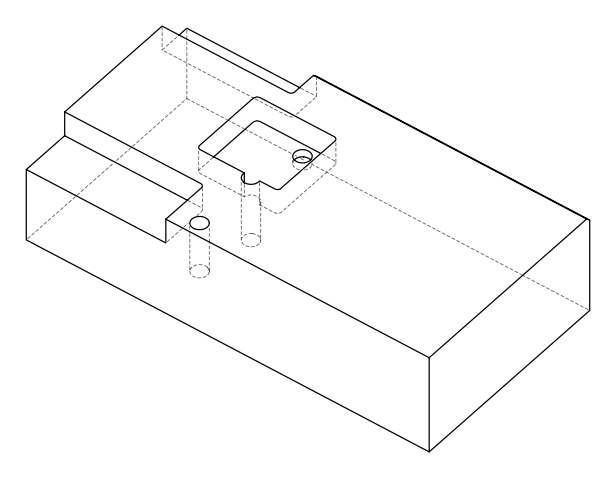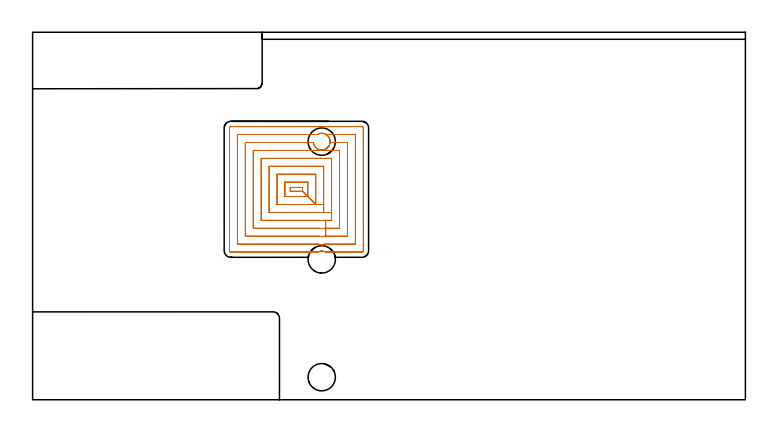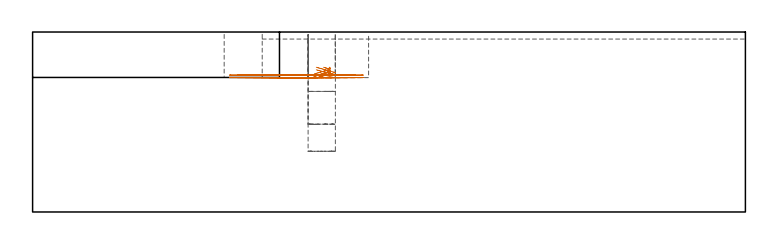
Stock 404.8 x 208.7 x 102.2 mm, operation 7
(PLAN: 7 operations, 2 tool changes, 172.5 min)
(1 INDEXABLE_INSERT_DRILL_BLIND_HOLE_FROM_SOLID | STEP1POCKET | NXT0302_002 | 0.22 min | 9871 mm3)
(2 INDEXABLE_INSERT_DRILL_BLIND_HOLE_FROM_SOLID_1 | STEP1POCKET_1 | NXT0302_002 | 0.28 min | 12769 mm3)
(3 INDEXABLE_INSERT_DRILL_BLIND_HOLE_FROM_SOLID_2 | STEP1POCKET_2 | NXT0302_002 | 0.05 min | 6366 mm3)
(4 AREA_MILL | FG_CHAMFER_SURFACE | UGT0205_001 | 4.55 min | 2220 mm3)
(5 MILL_CORNER_NOTCH_RECTANGULAR | CORNER_NOTCH_RECTANGULAR | NXT0201_008 | Follow Part, ap 1.5, ae 75% | 69.46 min | 180446 mm3)
(6 MILL_CORNER_NOTCH_RECTANGULAR_1 | CORNER_NOTCH_RECTANGULAR_1 | NXT0201_008 | Follow Part, ap 1.5, ae 75% | 43.49 min | 108350 mm3)
(7 MILL_RECTANGULAR_POCKET | POCKET_RECTANGULAR_STRAIGHT | NXT0201_008 | Follow Part, ap 1.5, ae 75% | 54.46 min | 156855 mm3)
(TOOL NXT0302_002 | Index. Insert Drill 15.5mm [880-D1550L20-05] | D15.5 PA176 FL78 Z2)
(TOOL UGT0205_001 | Chamfer Mill 20 x 3 x 45 deg. | D20 FL50 Z2)
(TOOL NXT0201_008 | ENDMILL 6mm [2P460-0600-NA 1630] | D6 FL26 Z6)
(OP 7 MILL_RECTANGULAR_POCKET, part 2 of 2)
G0 X168.467 Y148.677 Z82.178
G1 X168.491 Y148.635 Z82.165 F250.
X168.761 Y147.921 Z81.96
X168.914 Y147.174 Z81.756
X168.931 Y146.865 Z81.673
X168.949 Y146.556 Z81.59
X168.907 Y145.957 Z81.429
X168.79 Y145.368 Z81.268
X168.6 Y144.798 Z81.107
X168.466 Y144.52 Z81.024
X168.359 Y144.298 Z80.958
X168.229 Y144.088 Z80.892
X167.787 Y143.489 Z80.693
X167.301 Y143.005 Z80.509
X166.703 Y142.565 Z80.31
X166.49 Y142.434 Z80.243
X166.264 Y142.326 Z80.176
X165.984 Y142.193 Z80.093
X165.147 Y141.943 Z79.859
X164.279 Y141.848 Z79.625
X163.408 Y141.912 Z79.391
X163.105 Y141.982 Z79.308
X162.805 Y142.054 Z79.225
X162.581 Y142.129 Z79.162
X162.298 Y142.253 Z79.079
X162.014 Y142.378 Z78.996
X161.416 Y142.747 Z78.807
X160.878 Y143.198 Z78.619
X160.412 Y143.723 Z78.431
X160.239 Y143.981 Z78.348
X159.905 Y144.578 Z78.165
X159.774 Y144.858 Z78.082
X159.621 Y145.319 Z77.952
X159.515 Y145.792 Z77.822
X159.483 Y146.1 Z77.739
X120.8 F500.
Y92.9
X161.986
G2 X164.196 Y92.624 R9.
X166.406 Y92.9 R9.
G1 Y101.9
X169.8
Y106.373
X165.3
Y110.9
X160.8
X153.3 Y118.4
Y120.6
X146.3
Y118.4
X153.3
X156.3 Y115.4
Y123.6
X143.3
Y115.4
X156.3
X160.8 Y110.9
Y128.1
X138.8
Y110.9
X160.8
X165.3
Y132.6
X134.3
Y106.4
X161.986
G2 X164.196 Y106.291 R22.5
X165.3 Y106.373 R22.5
G1 X169.8
Y137.1
X129.8
Y101.9
X161.986
G2 X164.196 Y101.764 R18.
X166.406 Y101.9 R18.
G1 Y97.4
X174.3
Y141.6
X125.3
Y97.4
X161.986
G2 X164.196 Y97.218 R13.5
X166.406 Y97.4 R13.5
G1 Y92.9
X178.8
Y146.1
X168.914
G0 X165.234 Y141.969 Z82.178
G1 X165.984 Y142.193 Z81.968 F250.
X166.264 Y142.326 Z81.885
X166.49 Y142.434 Z81.818
X166.703 Y142.565 Z81.751
X167.301 Y143.005 Z81.552
X167.787 Y143.489 Z81.368
X168.229 Y144.088 Z81.168
X168.359 Y144.298 Z81.102
X168.466 Y144.52 Z81.036
X168.6 Y144.798 Z80.954
X168.79 Y145.368 Z80.793
X168.907 Y145.957 Z80.632
X168.949 Y146.556 Z80.471
X168.931 Y146.865 Z80.388
X168.914 Y147.174 Z80.305
X168.761 Y147.921 Z80.101
X168.491 Y148.635 Z79.896
X168.111 Y149.297 Z79.692
X167.63 Y149.89 Z79.487
X167.062 Y150.399 Z79.283
X166.804 Y150.57 Z79.2
X166.218 Y150.898 Z79.02
X165.936 Y151.028 Z78.937
X165.279 Y151.23 Z78.752
X164.599 Y151.337 Z78.568
X163.912 Y151.345 Z78.384
X163.23 Y151.255 Z78.2
X162.931 Y151.173 Z78.116
X162.625 Y151.089 Z78.031
X162.339 Y150.968 Z77.948
X161.774 Y150.68 Z77.778
X161.65 Y150.6 Z77.739
X116.3 F500.
Y88.4
X161.986
G2 X164.196 Y87.82 R4.5
X166.406 Y88.4 R4.5
G1 X183.3
Y150.6
X166.751
G0 X161.118 Y83.9 Z82.178
G1 X161.986 Z81.945 F250.
X162.559 Y84.164 Z81.776
X163.264 Y84.361 Z81.58
X163.991 Y84.448 Z81.384
X164.722 Y84.423 Z81.188
X165.442 Y84.287 Z80.992
X166.132 Y84.043 Z80.795
X166.406 Y83.9 Z80.713
X171.955 Z79.226
X166.406 Z77.739
X187.1 F500.
G3 X187.8 Y84.6 R0.7
G1 Y154.4
G3 X187.1 Y155.1 R0.7
G1 X112.5
G3 X111.8 Y154.4 R0.7
G1 Y84.6
G3 X112.5 Y83.9 R0.7
G1 X161.986
G0 X168.468 Y148.676 Z80.739
G1 X168.491 Y148.635 Z80.726 F250.
X168.761 Y147.921 Z80.522
X168.914 Y147.174 Z80.317
X168.931 Y146.865 Z80.235
X168.949 Y146.556 Z80.152
X168.907 Y145.957 Z79.991
X168.79 Y145.368 Z79.83
X168.6 Y144.798 Z79.669
X168.466 Y144.52 Z79.586
X168.359 Y144.298 Z79.52
X168.229 Y144.088 Z79.454
X167.787 Y143.489 Z79.255
X167.301 Y143.005 Z79.071
X166.703 Y142.565 Z78.872
X166.467 Y142.42 Z78.798
X166.215 Y142.304 Z78.723
X165.934 Y142.173 Z78.64
X165.17 Y141.948 Z78.427
X164.38 Y141.851 Z78.213
X163.585 Y141.885 Z78.
X163.28 Y141.944 Z77.917
X162.977 Y142.004 Z77.834
X162.582 Y142.128 Z77.723
X162.299 Y142.252 Z77.64
X162.016 Y142.376 Z77.558
X161.416 Y142.745 Z77.369
X160.877 Y143.197 Z77.18
X160.41 Y143.724 Z76.992
X160.239 Y143.981 Z76.909
X159.905 Y144.578 Z76.726
X159.774 Y144.858 Z76.643
X159.621 Y145.319 Z76.513
X159.515 Y145.792 Z76.383
X159.483 Y146.1 Z76.3
X120.8 F500.
Y92.9
X161.986
G2 X164.196 Y92.624 R9.
X166.407 Y92.9 R9.
G1 Y97.4
Y101.9
X169.8
Y106.373
X165.3
Y110.9
X160.8
X153.3 Y118.4
Y120.6
X146.3
Y118.4
X153.3
X156.3 Y115.4
Y123.6
X143.3
Y115.4
X156.3
X160.8 Y110.9
Y128.1
X138.8
Y110.9
X160.8
X165.3
Y132.6
X134.3
Y106.4
X161.986
G2 X164.196 Y106.291 R22.5
X165.3 Y106.373 R22.5
G1 X169.8
Y137.1
X129.8
Y101.9
X161.986
G2 X164.196 Y101.764 R18.
X166.407 Y101.9 R18.
G1 Y97.4
X174.3
Y141.6
X125.3
Y97.4
X161.986
G2 X164.196 Y97.218 R13.5
X166.407 Y97.4 R13.5
G1 Y92.9
X178.8
Y146.1
X168.914
G0 X165.235 Y141.967 Z80.739
G1 X165.934 Y142.173 Z80.544 F250.
X166.215 Y142.304 Z80.46
X166.467 Y142.42 Z80.386
X166.703 Y142.565 Z80.312
X167.301 Y143.005 Z80.113
X167.787 Y143.489 Z79.929
X168.229 Y144.088 Z79.73
X168.359 Y144.298 Z79.664
X168.466 Y144.52 Z79.598
X168.6 Y144.798 Z79.515
X168.79 Y145.368 Z79.354
X168.907 Y145.957 Z79.193
X168.949 Y146.556 Z79.032
X168.931 Y146.865 Z78.949
X168.914 Y147.174 Z78.866
X168.761 Y147.921 Z78.662
X168.491 Y148.635 Z78.457
X168.111 Y149.297 Z78.253
X167.63 Y149.89 Z78.048
X167.062 Y150.399 Z77.844
X166.804 Y150.57 Z77.761
X166.218 Y150.898 Z77.581
X165.936 Y151.028 Z77.498
X165.279 Y151.23 Z77.314
X164.599 Y151.337 Z77.129
X163.912 Y151.345 Z76.945
X163.23 Y151.255 Z76.761
X162.931 Y151.173 Z76.678
X162.625 Y151.089 Z76.593
X162.339 Y150.968 Z76.51
X161.774 Y150.68 Z76.34
X161.65 Y150.6 Z76.3
X116.3 F500.
Y88.4
X161.986
G2 X164.196 Y87.82 R4.5
X166.407 Y88.4 R4.5
G1 X183.3
Y150.6
X166.751
G0 X161.118 Y83.9 Z80.739
G1 X161.986 Z80.506 F250.
X162.563 Y84.165 Z80.336
X163.267 Y84.361 Z80.14
X163.993 Y84.448 Z79.944
X164.724 Y84.423 Z79.748
X165.443 Y84.287 Z79.552
X166.133 Y84.043 Z79.356
X166.407 Y83.9 Z79.273
X171.955 Z77.787
X166.407 Z76.3
X187.1 F500.
G3 X187.8 Y84.6 R0.7
G1 Y154.4
G3 X187.1 Y155.1 R0.7
G1 X112.5
G3 X111.8 Y154.4 R0.7
G1 Y84.6
G3 X112.5 Y83.9 R0.7
G1 X161.986
G0 Z112.2
M5
M2
